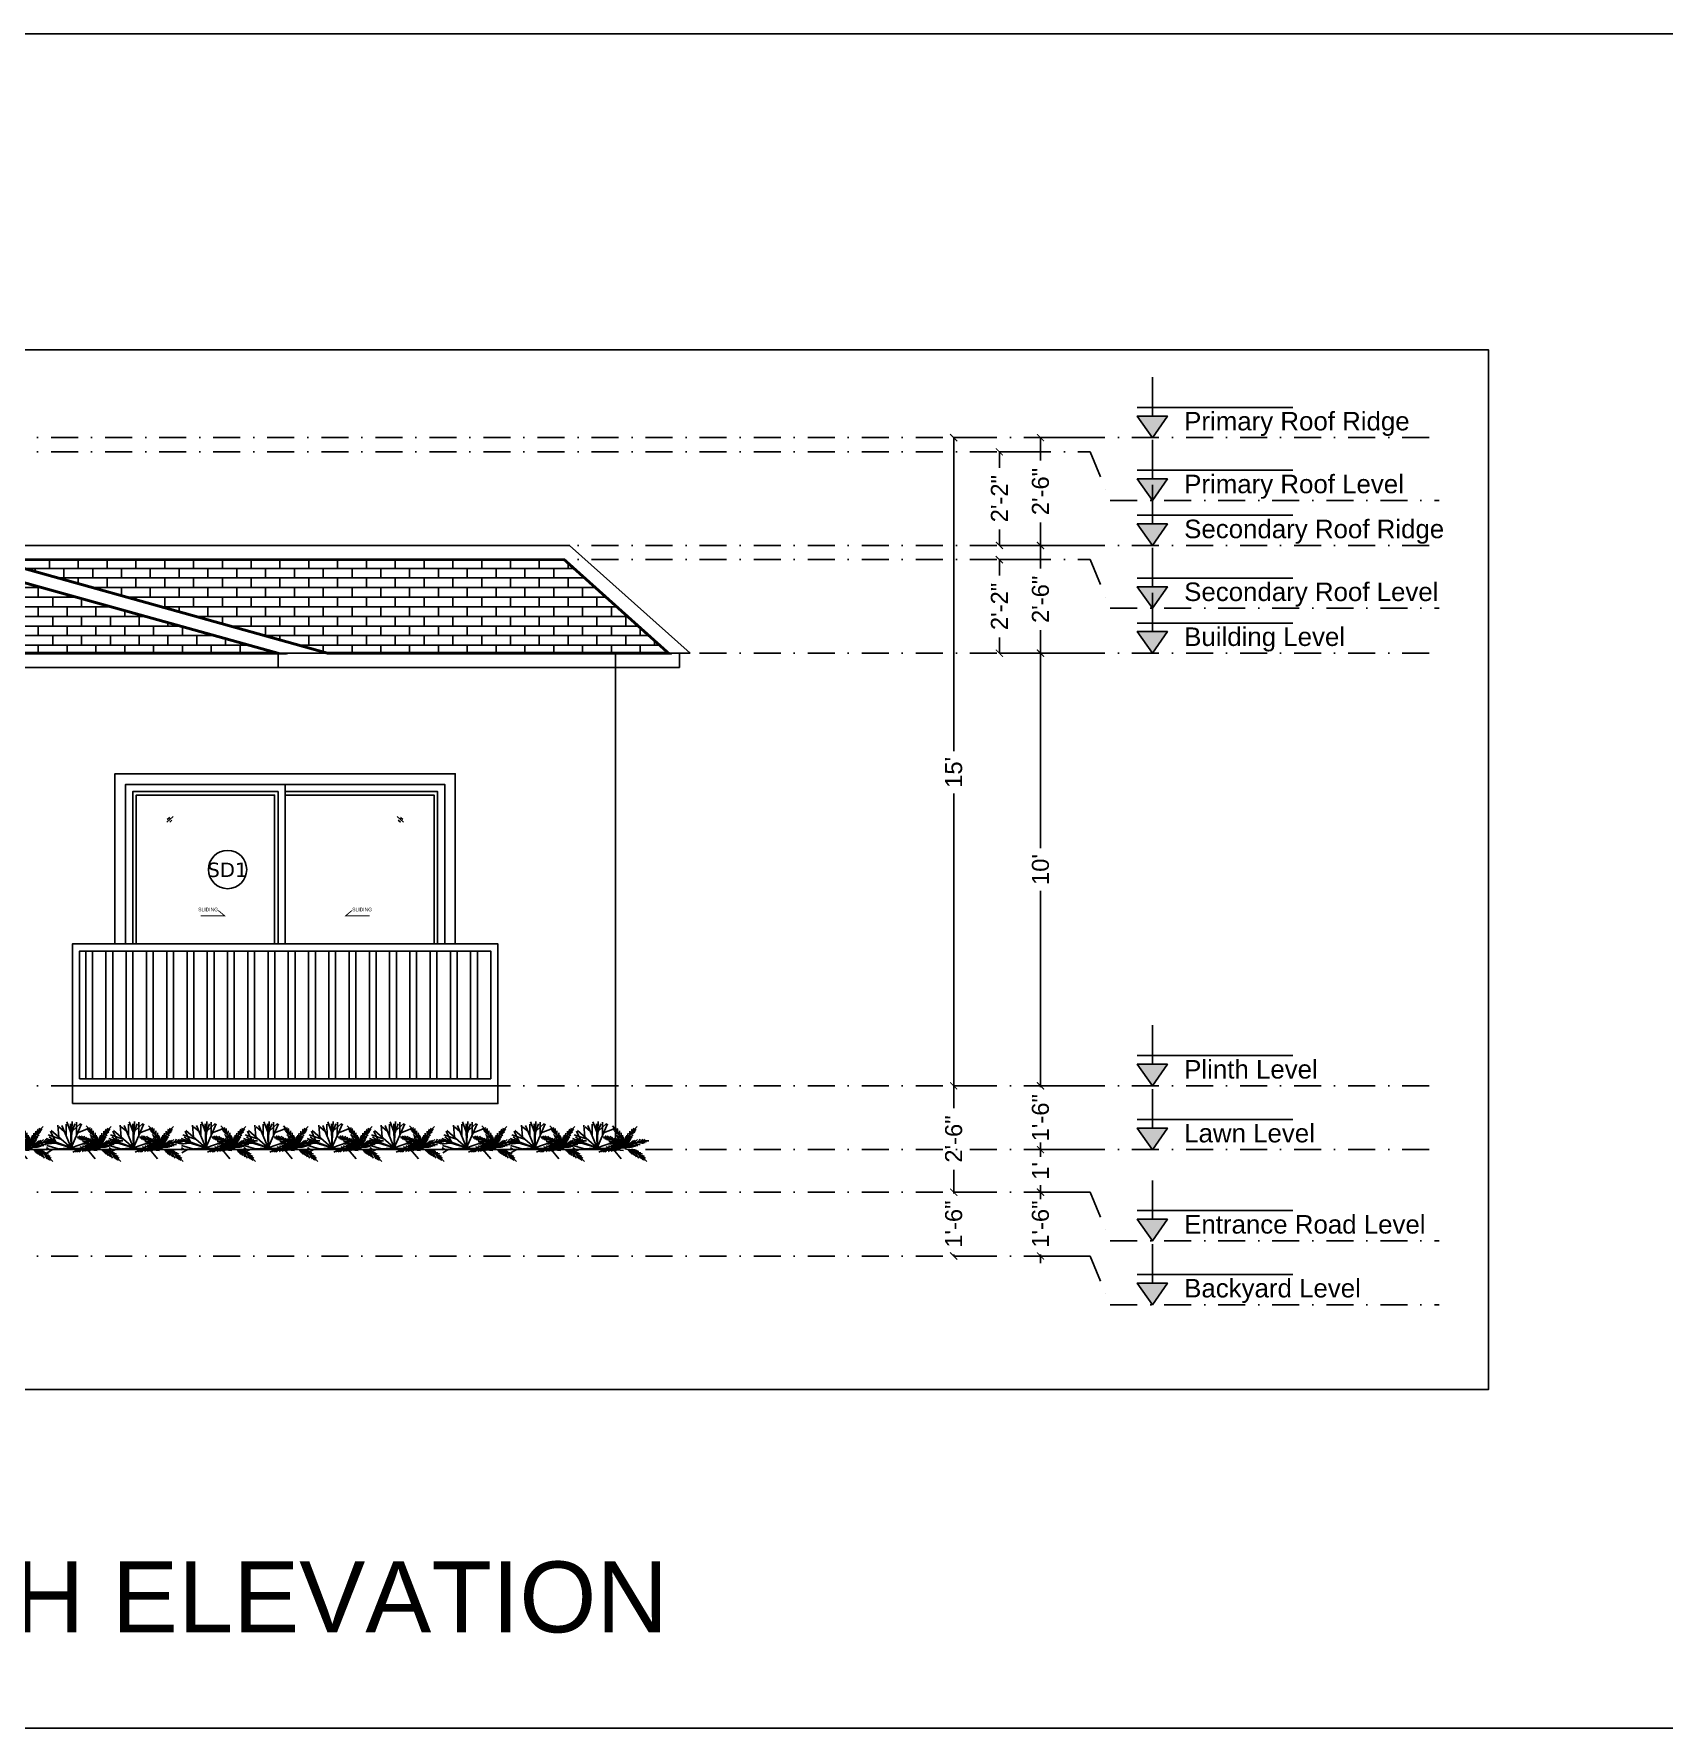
# Model space of a CAD drawing. Header units: millimetres. Extents: x -620 to 116137, y -21481 to 17762.
# Drawn here: x 45405 to 56901, y -21481 to -9535 of the extents above; entities that cross this region are included whole.
import ezdxf
from ezdxf.enums import TextEntityAlignment as Align
from ezdxf.xclip import XClip

# ---------------------------------------------------------------- set-up
doc = ezdxf.new("R2010")
doc.units = ezdxf.units.MM
doc.header["$LTSCALE"] = 150
doc.header["$XCLIPFRAME"] = 2
doc.linetypes.add('DASHDOT', pattern=[25.4, 12.7, -6.35, 0, -6.35])
for name, color, linetype in [('ad-Door', 11, 'Continuous'), ('ad-Elevation 10', 8, 'Continuous'), ('ad-Level', 4, 'Continuous'), ('ad-Level text', 4, 'Continuous'), ('ad-Text main', 7, 'Continuous'), ('ad-Text Main_Door&window Label', 7, 'Continuous'), ('ad-Wall hatch', 8, 'Continuous'), ('ad-White band', 7, 'Continuous')]:
    doc.layers.add(name, color=color, linetype=linetype)
for name, color, linetype, true_color in [('ad-Landscape', 7, 'Continuous', 0x007f00), ('ad-Primary Roof', 5, 'Continuous', 0x0000ff), ('ad-Ridge', 7, 'Continuous', 0xa56752), ('ad-Secondary Roof', 6, 'Continuous', 0xff00ff)]:
    doc.layers.add(name, color=color, linetype=linetype, true_color=true_color)
doc.styles.add('6 U T S R N_Typical Floor Plan$0$3BHK-E(NB)$0$grid_text', font='verdana.ttf', dxfattribs={"width": 0.9})
doc.styles.get("Standard").update_dxf_attribs({"font": 'arial.ttf'})
doc.dimstyles.new('Copy of A-100-DIM-INT (MM-FT)', dxfattribs={"dimscale": 50, "dimtxt": 2.4, "dimasz": 1, "dimexe": 0, "dimexo": 0, "dimgap": 1, "dimtad": 0, "dimdec": 0, "dimlfac": 0.03937, "dimdsep": 46, "dimlunit": 3, "dimtxsty": 'Standard', "dimblk": 'ARCHTICK', "dimcen": 0.025, "dimclrd": 256, "dimclre": 256, "dimclrt": 256, "dimazin": 2, "dimtfac": 1, "dimtdec": 0, "dimtix": 1, "dimtmove": 2, "dimatfit": 3, "dimldrblk": 'ARCHTICK', "dimfxl": 1, "dimtolj": 1, "dimtzin": 0, "dimarcsym": 0})

# ---------------------------------------------------------------- blocks, each defined once
blk = doc.blocks.new('$ZCDB_AUDIT_GENERATED_1C43F8')
at = {"layer": 'ad-Level'}
blk.add_hatch(color=252, dxfattribs=at).paths.add_polyline_path([(175, 125), (88.5, 125), (0, 125), (88.5, 0)])
at = {"layer": 'ad-Level', "color": 2}
blk.add_line((0, 175), (900, 175), dxfattribs=at)
blk.add_lwpolyline([(88.5, 125), (175, 125), (88.5, 0), (0, 125), (88.5, 125), (88.5, 350)], dxfattribs=at)
blk = doc.blocks.new('$ZCDB_AUDIT_GENERATED_1C43FE')
at = {"layer": 'ad-Level', "xscale": 1.792223955136464, "yscale": 1.792223955136464, "zscale": 1.792223955136464}
blk.add_blockref('$ZCDB_AUDIT_GENERATED_1C43F8', (-1613, -314), dxfattribs=at)
at = {"layer": 'ad-Level text'}
blk.add_attdef('FLOOR', (-1126, -238), '', height=150, dxfattribs=at)
blk = doc.blocks.new('_ArchTick')
at = {"color": 0, "linetype": 'ByBlock', "const_width": 0.15}
blk.add_lwpolyline([(-0.5, -0.5), (0.5, 0.5)], dxfattribs=at)
blk = doc.blocks.new('*D59')
at = {"layer": 'ad-Secondary Roof', "lineweight": -2, "transparency": 16777216}
for p, q in [((-2811, 0), (-2811, 50)), ((-2540, 0), (-2811, 0)), ((-2811, 0), (-2811, -10)), ((-2811, -450), (-2811, -440)), ((-2540, -450), (-2811, -450)), ((-2811, -450), (-2811, -500))]:
    blk.add_line(p, q, dxfattribs=at)
at = {"layer": 'Defpoints', "color": 0, "transparency": 16777216}
for p in [(-2540, 0), (-2811, -450), (-2540, -450)]:
    blk.add_point(p, dxfattribs=at)
at = {"layer": 'ad-Secondary Roof', "lineweight": -2, "transparency": 16777216, "xscale": 50, "yscale": 50, "zscale": 50}
for p, rotation in [((-2811, 0), 270), ((-2811, -450), 90)]:
    blk.add_blockref('_ArchTick', p, dxfattribs=dict(at, rotation=rotation))
at = {"layer": 'ad-Secondary Roof', "transparency": 16777216, "insert": (-2811, -225), "char_height": 120, "attachment_point": 5, "rotation": 90}
blk.add_mtext('\\A1;1\'-6"', dxfattribs=at)
blk = doc.blocks.new('*D60')
at = {"layer": 'ad-Secondary Roof', "lineweight": -2, "transparency": 16777216}
for p, q in [((-2540, 3050), (-2811, 3050)), ((-2811, 3050), (-2811, 1675)), ((-2811, 0), (-2811, 1375)), ((-2540, 0), (-2811, 0))]:
    blk.add_line(p, q, dxfattribs=at)
at = {"layer": 'Defpoints', "color": 0, "transparency": 16777216}
for p in [(-2540, 3050), (-2811, 0), (-2540, 0)]:
    blk.add_point(p, dxfattribs=at)
at = {"layer": 'ad-Secondary Roof', "lineweight": -2, "transparency": 16777216, "xscale": 50, "yscale": 50, "zscale": 50}
for p, rotation in [((-2811, 3050), 90), ((-2811, 0), 270)]:
    blk.add_blockref('_ArchTick', p, dxfattribs=dict(at, rotation=rotation))
at = {"layer": 'ad-Secondary Roof', "transparency": 16777216, "insert": (-2811, 1525), "char_height": 120, "attachment_point": 5, "rotation": 90}
blk.add_mtext("\\A1;10'", dxfattribs=at)
blk = doc.blocks.new('*D61')
at = {"layer": 'ad-Secondary Roof', "lineweight": -2, "transparency": 16777216}
for p, q in [((-3220, 4570), (-3423, 4570)), ((-3423, 4570), (-3423, 2360)), ((-3423, 0), (-3423, 2060)), ((-3220, 0), (-3423, 0))]:
    blk.add_line(p, q, dxfattribs=at)
at = {"layer": 'Defpoints', "color": 0, "transparency": 16777216}
for p in [(-3220, 4570), (-3423, 0), (-3220, 0)]:
    blk.add_point(p, dxfattribs=at)
at = {"layer": 'ad-Secondary Roof', "lineweight": -2, "transparency": 16777216, "xscale": 50, "yscale": 50, "zscale": 50}
for p, rotation in [((-3423, 4570), 90), ((-3423, 0), 270)]:
    blk.add_blockref('_ArchTick', p, dxfattribs=dict(at, rotation=rotation))
at = {"layer": 'ad-Secondary Roof', "transparency": 16777216, "insert": (-3423, 2210), "char_height": 120, "attachment_point": 5, "rotation": 90}
blk.add_mtext("\\A1;15'", dxfattribs=at)
blk = doc.blocks.new('*D62')
at = {"layer": 'ad-Secondary Roof', "lineweight": -2, "transparency": 16777216}
for p, q in [((-2478, 3810), (-2811, 3810)), ((-2811, 3810), (-2811, 3648)), ((-2811, 3050), (-2811, 3212)), ((-2540, 3050), (-2811, 3050))]:
    blk.add_line(p, q, dxfattribs=at)
at = {"layer": 'Defpoints', "color": 0, "transparency": 16777216}
for p in [(-2811, 3810), (-2478, 3810), (-2540, 3050)]:
    blk.add_point(p, dxfattribs=at)
at = {"layer": 'ad-Secondary Roof', "lineweight": -2, "transparency": 16777216, "xscale": 50, "yscale": 50, "zscale": 50}
for p, rotation in [((-2811, 3810), 90), ((-2811, 3050), 270)]:
    blk.add_blockref('_ArchTick', p, dxfattribs=dict(at, rotation=rotation))
at = {"layer": 'ad-Secondary Roof', "transparency": 16777216, "insert": (-2811, 3430), "char_height": 120, "attachment_point": 5, "rotation": 90}
blk.add_mtext('\\A1;2\'-6"', dxfattribs=at)
blk = doc.blocks.new('*D63')
at = {"layer": 'ad-Secondary Roof', "lineweight": -2, "transparency": 16777216}
for p, q in [((-2540, 4570), (-2811, 4570)), ((-2811, 4570), (-2811, 4408)), ((-2811, 3810), (-2811, 3972)), ((-2478, 3810), (-2811, 3810))]:
    blk.add_line(p, q, dxfattribs=at)
at = {"layer": 'Defpoints', "color": 0, "transparency": 16777216}
for p in [(-2811, 4570), (-2540, 4570), (-2478, 3810)]:
    blk.add_point(p, dxfattribs=at)
at = {"layer": 'ad-Secondary Roof', "lineweight": -2, "transparency": 16777216, "xscale": 50, "yscale": 50, "zscale": 50}
for p, rotation in [((-2811, 4570), 90), ((-2811, 3810), 270)]:
    blk.add_blockref('_ArchTick', p, dxfattribs=dict(at, rotation=rotation))
at = {"layer": 'ad-Secondary Roof', "transparency": 16777216, "insert": (-2811, 4190), "char_height": 120, "attachment_point": 5, "rotation": 90}
blk.add_mtext('\\A1;2\'-6"', dxfattribs=at)
blk = doc.blocks.new('*D64')
at = {"layer": 'ad-Secondary Roof', "lineweight": -2, "transparency": 16777216}
for p, q in [((-2751, 3710), (-3101, 3710)), ((-3101, 3710), (-3101, 3598)), ((-3101, 3050), (-3101, 3162)), ((-2811, 3050), (-3101, 3050))]:
    blk.add_line(p, q, dxfattribs=at)
at = {"layer": 'Defpoints', "color": 0, "transparency": 16777216}
for p in [(-2751, 3710), (-3101, 3050), (-2811, 3050)]:
    blk.add_point(p, dxfattribs=at)
at = {"layer": 'ad-Secondary Roof', "lineweight": -2, "transparency": 16777216, "xscale": 50, "yscale": 50, "zscale": 50}
for p, rotation in [((-3101, 3710), 90), ((-3101, 3050), 270)]:
    blk.add_blockref('_ArchTick', p, dxfattribs=dict(at, rotation=rotation))
at = {"layer": 'ad-Secondary Roof', "transparency": 16777216, "insert": (-3101, 3380), "char_height": 120, "attachment_point": 5, "rotation": 90}
blk.add_mtext('\\A1;2\'-2"', dxfattribs=at)
blk = doc.blocks.new('*D65')
at = {"layer": 'ad-Secondary Roof', "lineweight": -2, "transparency": 16777216}
for p, q in [((-2811, 4470), (-3101, 4470)), ((-3101, 4470), (-3101, 4358)), ((-3101, 3810), (-3101, 3922)), ((-2811, 3810), (-3101, 3810))]:
    blk.add_line(p, q, dxfattribs=at)
at = {"layer": 'Defpoints', "color": 0, "transparency": 16777216}
for p in [(-2811, 4470), (-3101, 3810), (-2811, 3810)]:
    blk.add_point(p, dxfattribs=at)
at = {"layer": 'ad-Secondary Roof', "lineweight": -2, "transparency": 16777216, "xscale": 50, "yscale": 50, "zscale": 50}
for p, rotation in [((-3101, 4470), 90), ((-3101, 3810), 270)]:
    blk.add_blockref('_ArchTick', p, dxfattribs=dict(at, rotation=rotation))
at = {"layer": 'ad-Secondary Roof', "transparency": 16777216, "insert": (-3101, 4140), "char_height": 120, "attachment_point": 5, "rotation": 90}
blk.add_mtext('\\A1;2\'-2"', dxfattribs=at)
blk = doc.blocks.new('*D66')
at = {"layer": 'ad-Secondary Roof', "lineweight": -2, "transparency": 16777216}
for p, q in [((-2811, -750), (-2811, -700)), ((-2540, -750), (-2811, -750)), ((-2811, -750), (-2811, -760)), ((-2811, -1200), (-2811, -1190)), ((-2540, -1200), (-2811, -1200)), ((-2811, -1200), (-2811, -1250))]:
    blk.add_line(p, q, dxfattribs=at)
at = {"layer": 'Defpoints', "color": 0, "transparency": 16777216}
for p in [(-2540, -750), (-2811, -1200), (-2540, -1200)]:
    blk.add_point(p, dxfattribs=at)
at = {"layer": 'ad-Secondary Roof', "lineweight": -2, "transparency": 16777216, "xscale": 50, "yscale": 50, "zscale": 50}
for p, rotation in [((-2811, -750), 270), ((-2811, -1200), 90)]:
    blk.add_blockref('_ArchTick', p, dxfattribs=dict(at, rotation=rotation))
at = {"layer": 'ad-Secondary Roof', "transparency": 16777216, "insert": (-2811, -975), "char_height": 120, "attachment_point": 5, "rotation": 90}
blk.add_mtext('\\A1;1\'-6"', dxfattribs=at)
blk = doc.blocks.new('*D67')
at = {"layer": 'ad-Secondary Roof', "lineweight": -2, "transparency": 16777216}
for p, q in [((-2811, -450), (-2811, -400)), ((-2540, -450), (-2811, -450)), ((-2811, -450), (-2811, -497)), ((-2811, -750), (-2811, -703)), ((-2540, -750), (-2811, -750)), ((-2811, -750), (-2811, -800))]:
    blk.add_line(p, q, dxfattribs=at)
at = {"layer": 'Defpoints', "color": 0, "transparency": 16777216}
for p in [(-2540, -450), (-2811, -750), (-2540, -750)]:
    blk.add_point(p, dxfattribs=at)
at = {"layer": 'ad-Secondary Roof', "lineweight": -2, "transparency": 16777216, "xscale": 50, "yscale": 50, "zscale": 50}
for p, rotation in [((-2811, -450), 270), ((-2811, -750), 90)]:
    blk.add_blockref('_ArchTick', p, dxfattribs=dict(at, rotation=rotation))
at = {"layer": 'ad-Secondary Roof', "transparency": 16777216, "insert": (-2811, -600), "char_height": 120, "attachment_point": 5, "rotation": 90}
blk.add_mtext("\\A1;1'", dxfattribs=at)
blk = doc.blocks.new('*D68')
at = {"layer": 'ad-Secondary Roof', "lineweight": -2, "transparency": 16777216}
for p, q in [((-3220, -750), (-3423, -750)), ((-3423, -750), (-3423, -760)), ((-3423, -1200), (-3423, -1190)), ((-3220, -1200), (-3423, -1200))]:
    blk.add_line(p, q, dxfattribs=at)
at = {"layer": 'Defpoints', "color": 0, "transparency": 16777216}
for p in [(-3220, -750), (-3423, -1200), (-3220, -1200)]:
    blk.add_point(p, dxfattribs=at)
at = {"layer": 'ad-Secondary Roof', "lineweight": -2, "transparency": 16777216, "xscale": 50, "yscale": 50, "zscale": 50}
for p, rotation in [((-3423, -750), 90), ((-3423, -1200), 270)]:
    blk.add_blockref('_ArchTick', p, dxfattribs=dict(at, rotation=rotation))
at = {"layer": 'ad-Secondary Roof', "transparency": 16777216, "insert": (-3423, -975), "char_height": 120, "attachment_point": 5, "rotation": 90}
blk.add_mtext('\\A1;1\'-6"', dxfattribs=at)
blk = doc.blocks.new('*D69')
at = {"layer": 'ad-Secondary Roof', "lineweight": -2, "transparency": 16777216}
for p, q in [((-3220, 0), (-3423, 0)), ((-3423, 0), (-3423, -157)), ((-3423, -750), (-3423, -593)), ((-3220, -750), (-3423, -750))]:
    blk.add_line(p, q, dxfattribs=at)
at = {"layer": 'Defpoints', "color": 0, "transparency": 16777216}
for p in [(-3220, 0), (-3423, -750), (-3220, -750)]:
    blk.add_point(p, dxfattribs=at)
at = {"layer": 'ad-Secondary Roof', "lineweight": -2, "transparency": 16777216, "xscale": 50, "yscale": 50, "zscale": 50}
for p, rotation in [((-3423, 0), 90), ((-3423, -750), 270)]:
    blk.add_blockref('_ArchTick', p, dxfattribs=dict(at, rotation=rotation))
at = {"layer": 'ad-Secondary Roof', "transparency": 16777216, "insert": (-3423, -375), "char_height": 120, "attachment_point": 5, "rotation": 90}
blk.add_mtext('\\A1;2\'-6"', dxfattribs=at)
blk = doc.blocks.new('zw$6575')
at = {"layer": 'ad-Wall hatch', "transparency": 33554610}
h = blk.add_hatch(dxfattribs=at)
h.set_pattern_fill('AR-BRSTD', color=256, angle=360)
h.set_pattern_definition([(360, (-1735205.87, 762949.44), (2e-14, 67.7418), []), (90, (-1735205.87, 762949.44), (-101.6, 67.7418), [67.7418, -67.7418])])
h.paths.add_polyline_path([(-12570, 0), (-7475, 1416), (-2380, 0)])
h = blk.add_hatch(dxfattribs=at)
h.set_pattern_fill('AR-BRSTD', color=256, angle=360)
h.set_pattern_definition([(360, (-1726287.95, 762949.44), (2e-14, 67.7418), []), (90, (-1726287.95, 762949.44), (-101.6, 67.7418), [67.7418, -67.7418])])
h.paths.add_polyline_path([(-2030, 0), (374, 0), (-362, 660), (-4394, 660)])
at = {"layer": 'ad-Primary Roof', "const_width": 20}
blk.add_lwpolyline([(-12570, 0), (-7475, 1416), (-2380, 0)], close=True, dxfattribs=at)
at = {"layer": 'ad-Ridge'}
for points in [[(-7475, 1520), (-7475, 1416), (-2380, 0), (-2030, 0)], [(526, 0), (-324, 760), (-4753, 760), (-4394, 660), (-362, 660), (374, 0)]]:
    blk.add_lwpolyline(points, close=True, dxfattribs=at)
at = {"layer": 'ad-Secondary Roof', "const_width": 20}
blk.add_lwpolyline([(-2030, 0), (374, 0), (-362, 660), (-4394, 660)], close=True, dxfattribs=at)
at = {"layer": 'ad-White band'}
blk.add_lwpolyline([(-12570, 0), (-2380, 0), (-2380, -100), (-12570, -100)], close=True, dxfattribs=at)
at = {"layer": 'ad-White band', "color": 8}
blk.add_lwpolyline([(450, 0), (-2380, 0), (-2380, -100), (450, -100)], close=True, dxfattribs=at)
blk = doc.blocks.new('zw$6963')
at = {"transparency": 33554610}
h = blk.add_hatch(dxfattribs=at)
h.set_pattern_fill('ANSI32', color=256, scale=15, angle=45)
h.set_pattern_definition([(90, (50, 50), (-142.875, 4e-14), []), (90, (97.63, 97.63), (-142.875, 4e-14), [])])
h.paths.add_polyline_path([(50, 50), (2950, 50), (2950, 950), (50, 950)])
for points in [[(0, 0), (3000, 0), (3000, 1000), (0, 1000)], [(50, 50), (2950, 50), (2950, 950), (50, 950)], [(0, -125), (3000, -125), (3000, 0), (0, 0)]]:
    blk.add_lwpolyline(points, close=True)
blk = doc.blocks.new('A$C21625DEA')
at = {"layer": 'ad-Wall hatch'}
for p, q in [((0, 0), (46, 40)), ((4, 20), (21, 35)), ((21, 1), (37, 16))]:
    blk.add_line(p, q, dxfattribs=at)
blk = doc.blocks.new('6 U T S R N_Typical Floor Plan$0$ad_Window Tag')
blk.add_circle((0, 0), 150)
at = {"style": '6 U T S R N_Typical Floor Plan$0$3BHK-E(NB)$0$grid_text', "width": 0.9}
blk.add_attdef('D1', text='', height=125, dxfattribs=at).set_placement((0, 0), align=Align.MIDDLE_CENTER)
blk = doc.blocks.new('zw$F113')
at = {"layer": 'ad-Door'}
for points in [[(2400, -1200), (2400, 0), (0, 0), (0, -1200)], [(2325, -1200), (2325, -75), (75, -75), (75, -1200)], [(1200, -75), (1200, -1200)], [(125, -1200), (125, -125), (1150, -125), (1150, -1200)], [(150, -1200), (150, -150), (1125, -150), (1125, -1200)], [(1200, -125), (2275, -125), (2275, -1200)], [(1200, -150), (2250, -150), (2250, -1200)]]:
    blk.add_lwpolyline(points, dxfattribs=at)
at = {"layer": 'ad-Door', "const_width": 6.39, "elevation": 0}
for points in [[(729, -964), (773, -1001), (604, -1001)], [(1671, -964), (1627, -1001), (1796, -1001)]]:
    blk.add_lwpolyline(points, dxfattribs=at)
at = {"layer": 'ad-Elevation 10', "rotation": 359.9999999999999}
blk.add_blockref('A$C21625DEA', (365, -342), dxfattribs=at)
at = {"layer": 'ad-Elevation 10', "xscale": -1}
blk.add_blockref('A$C21625DEA', (2035, -342), dxfattribs=at)
at = {"layer": 'ad-Text Main_Door&window Label'}
ref = blk.add_blockref('6 U T S R N_Typical Floor Plan$0$ad_Window Tag', (794, -675), dxfattribs=dict(at, xscale=-0.9, yscale=0.9, zscale=0.9))
ref.add_attrib('D1', 'SD1', dxfattribs={"height": 101.2, "rotation": 2520, "style": '6 U T S R N_Typical Floor Plan$0$3BHK-E(NB)$0$grid_text'}).set_placement((793, -677), align=Align.MIDDLE_CENTER)
at = {"layer": 'ad-Text Main_Door&window Label', "linetype": 'Continuous', "char_height": 25, "width": 146.47, "attachment_point": 5}
for insert in [(657, -957, 0), (1743, -957, 0)]:
    blk.add_mtext('SLIDING', dxfattribs=dict(at, insert=insert))
blk = doc.blocks.new('A$Cbe5af2ca')
at = {"layer": 'ad-Elevation 10'}
blk.add_lwpolyline([(-12120, 0), (-12120, -3500), (0, -3500), (0, 0)], dxfattribs=at)
blk.add_blockref('zw$F113', (-3530, -850))
blk.add_blockref('zw$6963', (-3830, -3050), dxfattribs=at)
blk = doc.blocks.new('TR12')
at = {"layer": 'ad-Landscape', "color": 0}
for p, q in [((-1.09, 0.73), (-1.29, 1.69)), ((-0.71, 1.24), (-1.19, 1.56)), ((0, 0), (-0.97, 1.7)), ((-0.52, 0.9), (-0.65, 1.85)), ((-0.09, 1.08), (-0.61, 2.04)), ((-0.22, 1.42), (-0.55, 1.88)), ((0, 0), (-0.3, 1.93)), ((0, 0), (-0.19, 2.12)), ((-0.16, 1.02), (0.05, 1.96)), ((-0.12, 1.31), (0.5, 2.06)), ((0, 0), (0.58, 2.04)), ((0.3, 1.04), (0.16, 2.12)), ((0.36, 1.27), (1.2, 1.75)), ((-1.05, 0.24), (-2.12, 0.05)), ((0, 0), (-2.07, 0.48)), ((-0.9, 0.6), (-1.97, 0.81)), ((-1.42, 0.23), (-1.96, 0.05)), ((0, 0), (-1.93, 0.31)), ((0, 0), (-1.92, -0.4)), ((-1.02, 0.16), (-1.85, 0.65)), ((-1.28, 0.3), (-1.81, 1.11)), ((0, 0), (-1.76, 1.18)), ((0, 0), (1.75, 0.89)), ((0, 0), (2.12, 0.08)), ((0.92, 0.47), (1.88, 0.56)), ((1.08, 0.04), (2.06, 0.5)), ((1.28, 0.65), (1.62, 1.11)), ((1.32, 0.05), (2.04, -0.6)), ((-1.01, -0.21), (-1.96, -0.05)), ((-1.72, -0.36), (-1.95, -0.21)), ((-1.4, -0.29), (-1.85, -0.65))]:
    blk.add_line(p, q, dxfattribs=at)
blk = doc.blocks.new('TR13')
at = {"layer": 'ad-Landscape'}
for centre, radius, start, end in [((2.506, 1.862), 2.724, 198.16477, 203.11504), ((2.274, 0.393), 2.308, 153.84705, 189.80446), ((0.279, 1.137), 0.284, 174.85543, 213.51103), ((-1.075, 1.779), 1.451, 318.02912, 330.80832), ((-0.316, 1.395), 0.558, 309.41558, 336.98914), ((0.175, 1.225), 0.119, 165.75559, 225.01602), ((-0.039, 1.406), 0.275, 300.40858, 330.32799), ((-0.926, -2.022), 2.2, 65.97853, 103.97555), ((-1.406, 0.348), 0.275, 288.31848, 318.23789), ((-1.27, 0.102), 0.119, 33.63045, 92.89088), ((-1.34, 0.618), 0.558, 281.65733, 309.2309), ((-1.204, -0.017), 0.284, 45.13544, 83.79104), ((-1.568, 1.437), 1.451, 287.83815, 300.61735), ((-2.009, -1.216), 2.308, 31.33493, 67.34237), ((-0.935, 1.07), 0.275, 250.86143, 280.78084), ((-2.354, -2.058), 2.724, 55.53144, 60.4817), ((-1.506, 1.693), 1.774, 287.55904, 299.11706), ((-0.719, 1.244), 0.558, 244.20028, 271.77385), ((-0.977, 0.793), 0.119, 356.1734, 55.43383), ((-2.168, -2.103), 2.724, 55.45932, 62.10274), ((-0.401, 2.033), 1.451, 250.3811, 263.1603), ((-1.33, 2.326), 2.391, 282.03934, 291.99448), ((-0.997, 0.657), 0.284, 7.67839, 46.334), ((-1.96, -2.136), 2.724, 55.36233, 63.72174), ((-0.147, 2.198), 1.774, 250.10199, 261.66001), ((-1.034, 2.143), 2.194, 279.24317, 289.63532), ((-1.822, -2.17), 2.724, 55.26813, 64.98748), ((0.378, 2.594), 2.391, 244.58229, 254.53744), ((-3.15, -0.263), 2.724, 18.07439, 23.02465), ((-1.72, -2.2), 2.724, 55.17187, 66.15142), ((-0.755, 1.82), 1.86, 276.21695, 287.50379), ((0.501, 2.268), 2.194, 241.78612, 252.17827), ((-2.981, -0.412), 2.724, 18.00227, 24.64569), ((0.527, 1.842), 1.86, 238.7599, 250.04674), ((-2.836, -0.565), 2.724, 17.90528, 26.26469), ((-2.747, -0.676), 2.724, 17.81108, 27.53043), ((-2.685, -0.762), 2.724, 17.71482, 28.69437), ((2.484, 1.18), 2.724, 192.49506, 203.4746), ((2.474, 1.286), 2.724, 193.65899, 203.37834), ((2.469, 1.428), 2.724, 194.92473, 203.28414), ((2.477, 1.638), 2.724, 196.54373, 203.18716), ((-2.031, 1.689), 2.391, 326.65199, 336.60714), ((-1.909, 1.362), 2.194, 329.01115, 339.4033), ((-1.375, 1.736), 1.774, 319.52942, 331.08744), ((-1.648, 1.025), 1.86, 331.14269, 342.42952), ((2.432, -1.164), 2.724, 141.10226, 152.08181), ((0.467, -2.181), 2.2, 63.0377, 101.53511), ((2.005, -1.216), 2.308, 112.65763, 148.66507), ((2.681, -0.762), 2.724, 151.30563, 162.28518), ((2.509, -1.091), 2.724, 142.2662, 151.98555), ((-0.531, 1.842), 1.86, 289.95326, 301.2401), ((2.743, -0.676), 2.724, 152.46957, 162.18892), ((-0.505, 2.268), 2.194, 287.82173, 298.21388), ((1.201, -2.533), 2.724, 100.86184, 111.84138), ((2.616, -0.998), 2.724, 143.53194, 151.89135), ((2.832, -0.565), 2.724, 153.73531, 162.09472), ((-0.382, 2.594), 2.391, 285.46256, 295.41771), ((1.307, -2.526), 2.724, 102.02577, 111.74512), ((1.508, 1.853), 2.194, 237.37793, 247.77008), ((2.977, -0.412), 2.724, 155.35431, 161.99773), ((0.143, 2.198), 1.774, 278.33999, 289.89801), ((1.449, -2.524), 2.724, 103.29151, 111.65092), ((1.838, 1.966), 2.391, 235.01877, 244.97392), ((3.146, -0.263), 2.724, 156.97535, 161.92561), ((0.397, 2.033), 1.451, 276.8397, 289.6189), ((1.659, -2.538), 2.724, 104.91051, 111.55394), ((0.714, 1.244), 0.558, 268.22615, 295.79972), ((0.993, 0.657), 0.284, 133.666, 172.32161), ((1.85, -2.536), 2.724, 106.53155, 111.48182), ((0.973, 0.793), 0.119, 124.56617, 183.8266), ((0.931, 1.07), 0.275, 259.21916, 289.13857), ((0.502, -2.259), 2.308, 102.01786, 139.51222), ((-1.095, -0.662), 0.119, 68.34325, 127.60368), ((-1.346, -0.538), 0.275, 323.03128, 352.95069), ((-0.972, -0.722), 0.284, 79.84824, 118.50384), ((-1.445, -0.278), 0.558, 316.37012, 343.94369), ((-0.755, -3.055), 2.724, 90.24423, 95.1945), ((-2.099, 0.266), 1.451, 322.55094, 335.33015), ((-0.562, -2.939), 2.724, 90.17211, 96.81554), ((-2.179, 0.559), 1.774, 322.27183, 333.82985), ((-0.372, -2.848), 2.724, 90.07512, 98.43454), ((-0.239, -2.797), 2.724, 89.98093, 99.70027), ((-2.395, 1.179), 2.391, 316.75213, 326.70728), ((-0.138, -2.764), 2.724, 89.88467, 100.86421), ((-2.047, 1.197), 2.194, 313.95597, 324.34812), ((-1.633, 1.091), 1.86, 310.92975, 322.21658), ((1.163, 1.602), 1.86, 239.50947, 250.7963), ((1.867, 1.309), 1.774, 227.8962, 239.45422), ((1.869, 1.046), 1.451, 226.3959, 239.1751), ((1.463, 0.299), 0.558, 217.78236, 245.35592), ((1.188, -0.289), 0.284, 83.22221, 121.87781), ((1.28, -0.188), 0.119, 74.12237, 133.3828), ((1.467, 0.021), 0.275, 208.77536, 238.69477)]:
    blk.add_arc(centre, radius, start, end, dxfattribs=at)
blk = doc.blocks.new('A$C04069485')
at = {"layer": 'ad-Landscape', "color": 104, "xscale": 124.315801057205, "yscale": 124.315801057205, "zscale": 124.315801057205, "rotation": 337.6020414040115}
blk.add_blockref('TR13', (367, 11), dxfattribs=at)
at = {"layer": 'ad-Landscape', "xscale": 87.5639006525247, "yscale": 87.5639006525247, "zscale": 87.5639006525247, "rotation": 352.4468819518883}
blk.add_blockref('TR12', (174, 12), dxfattribs=at)
blk = doc.blocks.new('A$C141ed047')
at = {"layer": 'ad-Landscape'}
for p in [(-4494, -750), (-4014, -750), (-3574, -750), (-3064, -750), (-2624, -750), (-2174, -750), (-1734, -750), (-1224, -750), (-744, -750), (-304, -750)]:
    blk.add_blockref('A$C04069485', p, dxfattribs=at)
blk = doc.blocks.new('$ZCDB_AUDIT_GENERATED_1C4403')
at = {"layer": 'ad-Elevation 10', "linetype": 'DASHDOT', "ltscale": 0.1}
for points in [[(-27431.1, 4570), (0, 4570)], [(-27431.1, 4470), (-2459.8, 4470), (-2319.6, 4127), (0, 4127)], [(-27431.1, 3810), (0, 3810)], [(-27431.1, 3710), (-2459.8, 3710), (-2319.6, 3367), (0, 3367)], [(-27431.1, 3050), (0, 3050)], [(-27431.1, 0), (0, 0)], [(-27431.1, -450), (0, -450)], [(-27431.1, -750), (-2459.8, -750), (-2319.6, -1093), (0, -1093)], [(-27431.1, -1200), (-2459.8, -1200), (-2319.6, -1543), (0, -1543)]]:
    blk.add_lwpolyline(points, dxfattribs=at)
at = {"lineweight": 25}
ref = blk.add_blockref('$ZCDB_AUDIT_GENERATED_1C43FE', (-1031.8, 4783.4), dxfattribs=dict(at, xscale=0.6803507037772645, yscale=0.6803507037772645, zscale=0.6803507037772645))
ref.add_attrib('FLOOR', 'Primary Roof Ridge', (-1797.9, 4621.2), dxfattribs={"layer": 'ad-Level text', "height": 130.472, "rotation": 720})
ref = blk.add_blockref('$ZCDB_AUDIT_GENERATED_1C43FE', (-1031.8, 4340.4), dxfattribs=dict(at, xscale=0.6803507037772645, yscale=0.6803507037772645, zscale=0.6803507037772645))
ref.add_attrib('FLOOR', 'Primary Roof Level', (-1797.9, 4178.1), dxfattribs={"layer": 'ad-Level text', "height": 130.472, "rotation": 720})
ref = blk.add_blockref('$ZCDB_AUDIT_GENERATED_1C43FE', (-1031.8, 4023.4), dxfattribs=dict(at, xscale=0.6803507037772645, yscale=0.6803507037772645, zscale=0.6803507037772645))
ref.add_attrib('FLOOR', 'Secondary Roof Ridge', (-1797.9, 3861.2), dxfattribs={"layer": 'ad-Level text', "height": 130.472, "rotation": 720})
ref = blk.add_blockref('$ZCDB_AUDIT_GENERATED_1C43FE', (-1031.8, 3580.4), dxfattribs=dict(at, xscale=0.6803507037772645, yscale=0.6803507037772645, zscale=0.6803507037772645))
ref.add_attrib('FLOOR', 'Secondary Roof Level', (-1797.9, 3418.1), dxfattribs={"layer": 'ad-Level text', "height": 130.472, "rotation": 720})
ref = blk.add_blockref('$ZCDB_AUDIT_GENERATED_1C43FE', (-1031.8, 3263.4), dxfattribs=dict(at, xscale=0.6803507037772645, yscale=0.6803507037772645, zscale=0.6803507037772645))
ref.add_attrib('FLOOR', 'Building Level', (-1797.9, 3101.2), dxfattribs={"layer": 'ad-Level text', "height": 130.472, "rotation": 720})
ref = blk.add_blockref('$ZCDB_AUDIT_GENERATED_1C43FE', (-1031.8, 213.4), dxfattribs=dict(at, xscale=0.6803507037772645, yscale=0.6803507037772645, zscale=0.6803507037772645))
ref.add_attrib('FLOOR', 'Plinth Level', (-1797.9, 51.2), dxfattribs={"layer": 'ad-Level text', "height": 130.472, "rotation": 720})
ref = blk.add_blockref('$ZCDB_AUDIT_GENERATED_1C43FE', (-1031.8, -236.6), dxfattribs=dict(at, xscale=0.6803507037772645, yscale=0.6803507037772645, zscale=0.6803507037772645))
ref.add_attrib('FLOOR', 'Lawn Level', (-1797.9, -398.8), dxfattribs={"layer": 'ad-Level text', "height": 130.47, "rotation": 720})
ref = blk.add_blockref('$ZCDB_AUDIT_GENERATED_1C43FE', (-1031.8, -879.6), dxfattribs=dict(at, xscale=0.6803507037772645, yscale=0.6803507037772645, zscale=0.6803507037772645))
ref.add_attrib('FLOOR', 'Entrance Road Level', (-1797.9, -1041.9), dxfattribs={"layer": 'ad-Level text', "height": 130.472, "rotation": 720})
ref = blk.add_blockref('$ZCDB_AUDIT_GENERATED_1C43FE', (-1031.8, -1329.6), dxfattribs=dict(at, xscale=0.6803507037772645, yscale=0.6803507037772645, zscale=0.6803507037772645))
ref.add_attrib('FLOOR', 'Backyard Level', (-1797.9, -1491.9), dxfattribs={"layer": 'ad-Level text', "height": 130.472, "rotation": 720})
at = {"layer": 'ad-Secondary Roof'}
for base, p1, p2, picture, middle in [((-3423, 0), (-3219.8, 4570), (-3219.8, 0), '*D61', (-3423, 2210)), ((-3423, -1200), (-3219.8, -750), (-3219.8, -1200), '*D68', (-3423, -975))]:
    dim = blk.add_linear_dim(base=base, p1=p1, p2=p2, angle=90, dimstyle='Copy of A-100-DIM-INT (MM-FT)', override={"dimblk": 'ArchTick'}, dxfattribs=at)
    dim.commit()
    dim.dimension.update_dxf_attribs({"geometry": picture, "text_midpoint": middle, "dimtype": 128})
for base, p1, p2, picture, middle in [((-2811.4, 4570), (-2478.4, 3810), (-2539.9, 4570), '*D63', (-2811.4, 4190)), ((-3101.5, 3810), (-2811.4, 4470), (-2811.4, 3810), '*D65', (-3101.5, 4140)), ((-2811.4, 3810), (-2539.9, 3050), (-2478.4, 3810), '*D62', (-2811.4, 3430)), ((-3101.5, 3050), (-2750.5, 3710), (-2811.4, 3050), '*D64', (-3101.5, 3380)), ((-3423, -750), (-3219.8, 0), (-3219.8, -750), '*D69', (-3423, -375))]:
    dim = blk.add_linear_dim(base=base, p1=p1, p2=p2, angle=90, dimstyle='Copy of A-100-DIM-INT (MM-FT)', override={"dimblk": 'ArchTick'}, dxfattribs=at)
    dim.commit()
    dim.dimension.update_dxf_attribs({"geometry": picture, "text_midpoint": middle})
for base, p1, p2, picture, middle in [((-2811.4, 0), (-2539.9, 3050), (-2539.9, 0), '*D60', (-2811.4, 1525)), ((-2811.4, -450), (-2539.9, 0), (-2539.9, -450), '*D59', (-2811.4, -225)), ((-2811.4, -750), (-2539.9, -450), (-2539.9, -750), '*D67', (-2811.4, -600)), ((-2811.4, -1200), (-2539.9, -750), (-2539.9, -1200), '*D66', (-2811.4, -975))]:
    dim = blk.add_linear_dim(base=base, p1=p1, p2=p2, angle=90, dimstyle='Copy of A-100-DIM-INT (MM-FT)', dxfattribs=at)
    dim.commit()
    dim.dimension.update_dxf_attribs({"geometry": picture, "text_midpoint": middle})

msp = doc.modelspace()

# ---------------------------------------------------------------- linework, layer by layer
msp.add_lwpolyline([(29034.2, -9535.3), (58068.4, -9535.3), (58068.4, -21480.7), (29034.2, -21480.7)], close=True)

# ---------------------------------------------------------------- block references
ref = msp.add_blockref('$ZCDB_AUDIT_GENERATED_1C4403', (55314.1, -16952.2))
XClip(ref).set_block_clipping_path([(-22745.2535103688, -2140.6281090205), (349.01197073, 5188.3683916222)])
for name, p in [('zw$6575', (49506.4, -13902.2)), ('A$Cbe5af2ca', (49506.4, -13902.2)), ('A$C141ed047', (49506.4, -16652.2))]:
    msp.add_blockref(name, p)

# ---------------------------------------------------------------- next in the draw order: texts
at = {"layer": 'ad-Text main', "insert": (42830.5, -20631.1), "char_height": 500, "width": 14123.09, "attachment_point": 5, "bg_fill": 2}
msp.add_mtext('1625 Sqft EAST VILLA_NORTH ELEVATION', dxfattribs=at)

doc.saveas('drawing.dxf')
